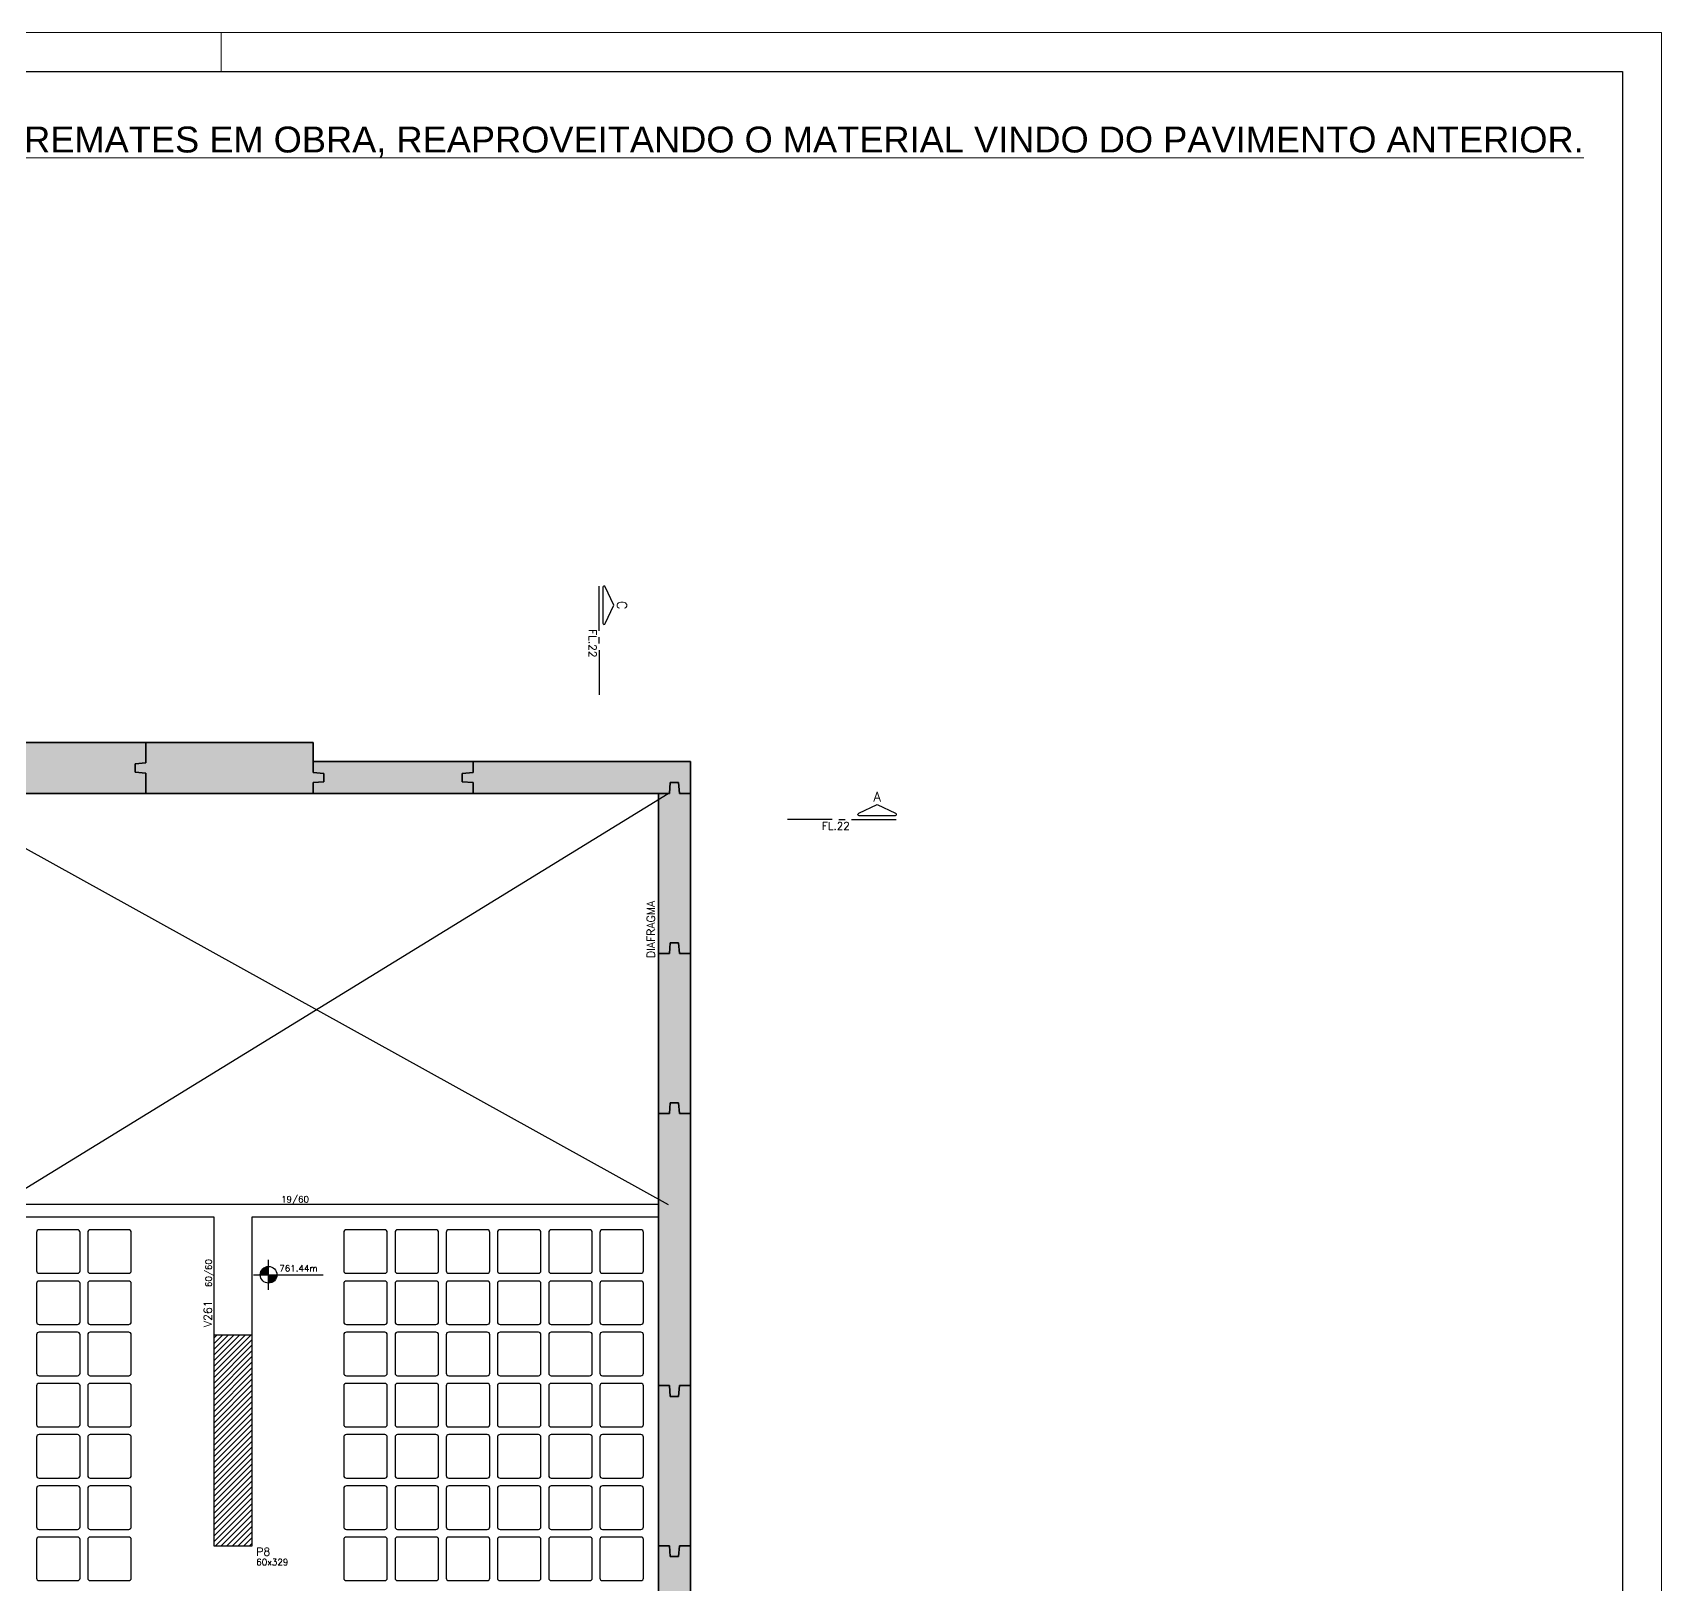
# Model space of a CAD drawing. Header units: millimetres. Extents: x 1860 to 8661, y -614 to 3837.
# Drawn here: x 6117 to 8661, y 1413 to 3837 of the extents above; entities that cross this region are included whole.
import ezdxf
from ezdxf.enums import TextEntityAlignment as Align

# ---------------------------------------------------------------- set-up
doc = ezdxf.new("R2010")
doc.units = ezdxf.units.MM
for name, color, linetype in [('251', 5, 'Continuous'), ('F-CORTE-INDICAÇÃO', 4, 'Continuous'), ('F-CUBETA', 1, 'Continuous'), ('F-NÍVEL-PLANTA', 2, 'Continuous'), ('F-PARC-NOME', 4, 'Continuous'), ('F-PILARES-DIM', 172, 'Continuous'), ('F-PILARES-NOME', 170, 'Continuous'), ('F-SOLIDO-EST', 252, 'Continuous'), ('F-TEXTO', 6, 'Continuous'), ('F-VIGAS', 3, 'Continuous'), ('F-VIGAS-DIM', 2, 'Continuous'), ('F-VIGAS-NOME', 4, 'Continuous'), ('Pilares', 5, 'Continuous'), ('VIGA', 3, 'Continuous'), ('Vázio', 240, 'Continuous')]:
    doc.layers.add(name, color=color, linetype=linetype)
doc.layers.add('CARIMBO', color=255, linetype='Continuous', lineweight=9)
doc.layers.add('FOLHA', color=255, linetype='Continuous', lineweight=5)
doc.styles.add('ARIAL', font='arial.ttf')
doc.styles.add('MCP', font='romans.shx')
doc.styles.add('ROMANS', font='romans.shx')

# ---------------------------------------------------------------- blocks, each defined once
blk = doc.blocks.new('_VAONER063650636500869008690')
at = {"layer": '251', "color": 1}
for p, q in [((-34, 30), (-34, -30)), ((30, 34), (-30, 34)), ((34, -30), (34, 30)), ((-30, -34), (30, -34))]:
    blk.add_line(p, q, dxfattribs=at)
for centre, start, end in [((-30, 30), 90, 180), ((30, 30), 0, 90), ((-30, -30), 180, 270), ((30, -30), 270, 0)]:
    blk.add_arc(centre, 4, start, end, dxfattribs=at)
blk = doc.blocks.new('Nível - Planta')
at = {"layer": 'F-NÍVEL-PLANTA'}
h = blk.add_hatch(color=71, dxfattribs=at)
h.paths.add_polyline_path([(0, 0), (0, 0.26, 0.414214), (-0.26, 0)])
h.paths.add_polyline_path([(0.26, 0), (0, 0), (0, -0.26, 0.414214)])
for p, q in [((-0.469, 0), (1.704, 0)), ((0, -0.469), (0, 0.469))]:
    blk.add_line(p, q, dxfattribs=at)
blk.add_circle((0, 0), 0.26, dxfattribs=at)
at = {"layer": 'F-TEXTO', "color": 3, "style": 'MCP'}
blk.add_attdef('NÍVEL', (0.333, 0.102), '', height=0.2, dxfattribs=at)
blk = doc.blocks.new('*U673')
at = {"layer": 'F-CORTE-INDICAÇÃO'}
for p, q in [((70, 0), (0, 0)), ((80, 0), (90, 0)), ((100, 0), (170, 0))]:
    blk.add_line(p, q, dxfattribs=at)
blk.add_lwpolyline([(112, 6, -0.802585), (111.2, 9.8), (140, 23.3), (168.8, 9.8, -0.802585), (168, 6)], format="xyb", close=True, dxfattribs=at)
at = {"layer": 'F-CORTE-INDICAÇÃO', "style": 'ROMANS'}
blk.add_attdef('CORTE', text='', height=15, dxfattribs=at).set_placement((140, 35.8), align=Align.MIDDLE_CENTER)
at = {"layer": 'F-CORTE-INDICAÇÃO', "color": 2, "style": 'ROMANS'}
blk.add_attdef('FOLHA', text='', height=12, dxfattribs=at).set_placement((75.6, -10), align=Align.MIDDLE_CENTER)
blk = doc.blocks.new('*U21')
at = {"layer": 'F-CORTE-INDICAÇÃO'}
for p, q in [((70, 0), (0, 0)), ((80, 0), (90, 0)), ((100, 0), (170, 0))]:
    blk.add_line(p, q, dxfattribs=at)
blk.add_lwpolyline([(112, 6, -0.802585), (111.2, 9.8), (140, 23.3), (168.8, 9.8, -0.802585), (168, 6)], format="xyb", close=True, dxfattribs=at)
at = {"layer": 'F-CORTE-INDICAÇÃO', "style": 'ROMANS'}
blk.add_attdef('CORTE', text='', height=15, dxfattribs=at).set_placement((140, 35.8), align=Align.MIDDLE_CENTER)
at = {"layer": 'F-CORTE-INDICAÇÃO', "color": 2, "style": 'ROMANS'}
blk.add_attdef('FOLHA', text='', height=12, dxfattribs=at).set_placement((80.5, -10), align=Align.MIDDLE_CENTER)

msp = doc.modelspace()

# ---------------------------------------------------------------- hatches: boundary and pattern name
at = {"layer": 'F-SOLIDO-EST'}
h = msp.add_hatch(color=256, dxfattribs=at)
h.dxf.hatch_style = 1
h.paths.add_polyline_path([(6277.45, 2695.08), (6294.45, 2696.58), (6294.45, 2728.58), (6044.45, 2728.58), (6044.45, 2696.58), (6061.45, 2695.08), (6061.45, 2682.08), (6044.45, 2680.58), (6044.45, 2648.58), (6294.45, 2648.58), (6294.45, 2680.58), (6277.45, 2682.08)])
h = msp.add_hatch(color=256, dxfattribs=at)
h.dxf.hatch_style = 1
h.paths.add_polyline_path([(6555.45, 2728.58), (6294.45, 2728.58), (6294.45, 2696.58), (6277.45, 2695.08), (6277.45, 2682.08), (6294.45, 2680.58), (6294.45, 2648.58), (6555.45, 2648.58), (6555.45, 2665.58), (6572.45, 2667.08), (6572.45, 2680.08), (6555.45, 2681.58), (6555.45, 2698.58)])
h = msp.add_hatch(color=256, dxfattribs=at)
h.dxf.hatch_style = 1
h.paths.add_polyline_path([(6805.45, 2698.58), (6555.45, 2698.58), (6555.45, 2681.58), (6572.45, 2680.08), (6572.45, 2667.08), (6555.45, 2665.58), (6555.45, 2648.58), (6805.45, 2648.58), (6805.45, 2665.58), (6788.45, 2667.08), (6788.45, 2680.08), (6805.45, 2681.58)])
h = msp.add_hatch(color=256, dxfattribs=at)
h.dxf.hatch_style = 1
h.paths.add_polyline_path([(7144.95, 2698.58), (6805.45, 2698.58), (6805.45, 2681.58), (6788.45, 2680.08), (6788.45, 2667.08), (6805.45, 2665.58), (6805.45, 2648.58), (7111.95, 2648.58), (7113.45, 2665.58), (7126.45, 2665.58), (7127.95, 2648.58), (7144.95, 2648.58)])
h = msp.add_hatch(color=256, dxfattribs=at)
h.dxf.hatch_style = 1
h.paths.add_polyline_path([(7144.95, 2648.58), (7127.95, 2648.58), (7126.45, 2665.58), (7113.45, 2665.58), (7111.95, 2648.58), (7094.95, 2648.58), (7094.95, 2398.58), (7111.95, 2398.58), (7113.45, 2415.58), (7126.45, 2415.58), (7127.95, 2398.58), (7144.95, 2398.58)])
h = msp.add_hatch(color=256, dxfattribs=at)
h.dxf.hatch_style = 1
h.paths.add_polyline_path([(7144.95, 2398.58), (7127.95, 2398.58), (7126.45, 2415.58), (7113.45, 2415.58), (7111.95, 2398.58), (7094.95, 2398.58), (7094.95, 2148.58), (7111.95, 2148.58), (7113.45, 2165.58), (7126.45, 2165.58), (7127.95, 2148.58), (7144.95, 2148.58)])
h = msp.add_hatch(color=256, dxfattribs=at)
h.dxf.hatch_style = 1
h.paths.add_polyline_path([(7144.95, 2148.58), (7127.95, 2148.58), (7126.45, 2165.58), (7113.45, 2165.58), (7111.95, 2148.58), (7094.95, 2148.58), (7094.95, 1723.58), (7111.95, 1723.58), (7113.45, 1706.58), (7126.45, 1706.58), (7127.95, 1723.58), (7144.95, 1723.58)])
h = msp.add_hatch(color=256, dxfattribs=at)
h.dxf.hatch_style = 1
h.paths.add_polyline_path([(7144.95, 1723.58), (7127.95, 1723.58), (7126.45, 1706.58), (7113.45, 1706.58), (7111.95, 1723.58), (7094.95, 1723.58), (7094.95, 1473.58), (7111.95, 1473.58), (7113.45, 1456.58), (7126.45, 1456.58), (7127.95, 1473.58), (7144.95, 1473.58)])
h = msp.add_hatch(color=256, dxfattribs=at)
h.dxf.hatch_style = 1
h.paths.add_polyline_path([(7144.95, 1473.58), (7127.95, 1473.58), (7126.45, 1456.58), (7113.45, 1456.58), (7111.95, 1473.58), (7094.95, 1473.58), (7094.95, 1223.58), (7111.95, 1223.58), (7113.45, 1206.58), (7126.45, 1206.58), (7127.95, 1223.58), (7144.95, 1223.58)])
at = {"layer": 'Pilares', "linetype": 'Continuous'}
h = msp.add_hatch(dxfattribs=at)
h.set_pattern_fill('ANSI31', color=256, scale=50, style=0)
h.set_pattern_definition([(45, (3860.447, 999.075), (-4.419417, 4.419417), [])])
h.paths.add_polyline_path([(6400.45, 1473.58), (6460.45, 1473.58), (6460.45, 1802.58), (6400.45, 1802.58)], flags=16)

# ---------------------------------------------------------------- linework, layer by layer
at = {"color": 30}
for p, q in [((2012.11, 3776.4), (8600.49, 3776.4)), ((8600.49, 3776.4), (8600.49, -552.63))]:
    msp.add_line(p, q, dxfattribs=at)
at = {"layer": 'F-VIGAS'}
for p, q in [((6294.45, 2728.58), (6044.45, 2728.58)), ((6044.45, 2728.58), (6294.45, 2728.58)), ((6555.45, 2728.58), (6294.45, 2728.58)), ((6294.45, 2728.58), (6294.45, 2696.58)), ((6294.45, 2696.58), (6294.45, 2728.58)), ((6294.45, 2728.58), (6555.45, 2728.58)), ((6294.45, 2696.58), (6294.45, 2728.58)), ((6294.45, 2728.58), (6294.45, 2696.58)), ((6555.45, 2681.58), (6555.45, 2728.58)), ((6555.45, 2728.58), (6555.45, 2681.58)), ((6805.45, 2698.58), (6555.45, 2698.58)), ((6555.45, 2698.58), (6555.45, 2681.58)), ((6555.45, 2681.58), (6555.45, 2698.58)), ((6555.45, 2698.58), (6805.45, 2698.58)), ((7144.95, 2698.58), (6805.45, 2698.58)), ((6805.45, 2698.58), (6805.45, 2681.58)), ((6805.45, 2681.58), (6805.45, 2698.58)), ((6805.45, 2698.58), (7144.95, 2698.58)), ((6805.45, 2681.58), (6805.45, 2698.58)), ((6805.45, 2698.58), (6805.45, 2681.58)), ((7144.95, 2648.58), (7144.95, 2698.58)), ((7144.95, 2698.58), (7144.95, 2648.58)), ((6294.45, 2696.58), (6277.45, 2695.08)), ((6277.45, 2695.08), (6294.45, 2696.58)), ((6277.45, 2695.08), (6294.45, 2696.58)), ((6294.45, 2696.58), (6277.45, 2695.08)), ((6277.45, 2695.08), (6277.45, 2682.08)), ((6277.45, 2682.08), (6277.45, 2695.08)), ((6277.45, 2682.08), (6277.45, 2695.08)), ((6277.45, 2695.08), (6277.45, 2682.08)), ((6277.45, 2682.08), (6294.45, 2680.58)), ((6294.45, 2680.58), (6277.45, 2682.08)), ((6294.45, 2680.58), (6277.45, 2682.08)), ((6277.45, 2682.08), (6294.45, 2680.58)), ((6294.45, 2680.58), (6294.45, 2648.58)), ((6294.45, 2648.58), (6294.45, 2680.58)), ((6294.45, 2648.58), (6294.45, 2680.58)), ((6294.45, 2680.58), (6294.45, 2648.58)), ((6572.45, 2680.08), (6555.45, 2681.58)), ((6555.45, 2681.58), (6572.45, 2680.08)), ((6555.45, 2681.58), (6572.45, 2680.08)), ((6572.45, 2680.08), (6555.45, 2681.58)), ((6572.45, 2667.08), (6572.45, 2680.08)), ((6572.45, 2680.08), (6572.45, 2667.08)), ((6572.45, 2680.08), (6572.45, 2667.08)), ((6572.45, 2667.08), (6572.45, 2680.08)), ((6805.45, 2681.58), (6788.45, 2680.08)), ((6788.45, 2680.08), (6805.45, 2681.58)), ((6788.45, 2680.08), (6805.45, 2681.58)), ((6805.45, 2681.58), (6788.45, 2680.08)), ((6788.45, 2680.08), (6788.45, 2667.08)), ((6788.45, 2667.08), (6788.45, 2680.08)), ((6788.45, 2667.08), (6788.45, 2680.08)), ((6788.45, 2680.08), (6788.45, 2667.08)), ((6044.45, 2648.58), (6294.45, 2648.58)), ((6294.45, 2648.58), (6044.45, 2648.58)), ((6294.45, 2648.58), (6555.45, 2648.58)), ((6555.45, 2648.58), (6294.45, 2648.58)), ((6555.45, 2665.58), (6572.45, 2667.08)), ((6572.45, 2667.08), (6555.45, 2665.58)), ((6572.45, 2667.08), (6555.45, 2665.58)), ((6555.45, 2665.58), (6572.45, 2667.08)), ((6555.45, 2648.58), (6555.45, 2665.58)), ((6555.45, 2665.58), (6555.45, 2648.58)), ((6555.45, 2665.58), (6555.45, 2648.58)), ((6555.45, 2648.58), (6555.45, 2665.58)), ((6555.45, 2648.58), (6805.45, 2648.58)), ((6805.45, 2648.58), (6555.45, 2648.58)), ((6788.45, 2667.08), (6805.45, 2665.58)), ((6805.45, 2665.58), (6788.45, 2667.08)), ((6805.45, 2665.58), (6788.45, 2667.08)), ((6788.45, 2667.08), (6805.45, 2665.58)), ((6805.45, 2665.58), (6805.45, 2648.58)), ((6805.45, 2648.58), (6805.45, 2665.58)), ((6805.45, 2648.58), (6805.45, 2665.58)), ((6805.45, 2665.58), (6805.45, 2648.58)), ((6805.45, 2648.58), (7111.95, 2648.58)), ((7111.95, 2648.58), (6805.45, 2648.58)), ((7111.95, 2648.58), (7094.95, 2648.58)), ((7094.95, 2648.58), (7094.95, 2398.58)), ((7094.95, 2398.58), (7094.95, 2648.58)), ((7094.95, 2648.58), (7111.95, 2648.58)), ((7113.45, 2665.58), (7111.95, 2648.58)), ((7111.95, 2648.58), (7113.45, 2665.58)), ((7111.95, 2648.58), (7113.45, 2665.58)), ((7113.45, 2665.58), (7111.95, 2648.58)), ((7126.45, 2665.58), (7113.45, 2665.58)), ((7113.45, 2665.58), (7126.45, 2665.58)), ((7113.45, 2665.58), (7126.45, 2665.58)), ((7126.45, 2665.58), (7113.45, 2665.58)), ((7127.95, 2648.58), (7126.45, 2665.58)), ((7126.45, 2665.58), (7127.95, 2648.58)), ((7126.45, 2665.58), (7127.95, 2648.58)), ((7127.95, 2648.58), (7126.45, 2665.58)), ((7144.95, 2648.58), (7127.95, 2648.58)), ((7127.95, 2648.58), (7144.95, 2648.58)), ((7127.95, 2648.58), (7144.95, 2648.58)), ((7144.95, 2648.58), (7127.95, 2648.58)), ((7144.95, 2398.58), (7144.95, 2648.58)), ((7144.95, 2648.58), (7144.95, 2398.58)), ((7094.95, 2398.58), (7111.95, 2398.58)), ((7111.95, 2398.58), (7094.95, 2398.58)), ((7111.95, 2398.58), (7094.95, 2398.58)), ((7094.95, 2398.58), (7094.95, 2148.58)), ((7094.95, 2148.58), (7094.95, 2398.58)), ((7094.95, 2398.58), (7111.95, 2398.58)), ((7111.95, 2398.58), (7113.45, 2415.58)), ((7113.45, 2415.58), (7111.95, 2398.58)), ((7113.45, 2415.58), (7111.95, 2398.58)), ((7111.95, 2398.58), (7113.45, 2415.58)), ((7113.45, 2415.58), (7126.45, 2415.58)), ((7126.45, 2415.58), (7113.45, 2415.58)), ((7126.45, 2415.58), (7113.45, 2415.58)), ((7113.45, 2415.58), (7126.45, 2415.58)), ((7126.45, 2415.58), (7127.95, 2398.58)), ((7127.95, 2398.58), (7126.45, 2415.58)), ((7127.95, 2398.58), (7126.45, 2415.58)), ((7126.45, 2415.58), (7127.95, 2398.58)), ((7127.95, 2398.58), (7144.95, 2398.58)), ((7144.95, 2398.58), (7127.95, 2398.58)), ((7144.95, 2398.58), (7127.95, 2398.58)), ((7127.95, 2398.58), (7144.95, 2398.58)), ((7144.95, 2148.58), (7144.95, 2398.58)), ((7144.95, 2398.58), (7144.95, 2148.58)), ((7111.95, 2148.58), (7113.45, 2165.58)), ((7113.45, 2165.58), (7111.95, 2148.58)), ((7113.45, 2165.58), (7111.95, 2148.58)), ((7111.95, 2148.58), (7113.45, 2165.58)), ((7113.45, 2165.58), (7126.45, 2165.58)), ((7126.45, 2165.58), (7113.45, 2165.58)), ((7126.45, 2165.58), (7113.45, 2165.58)), ((7113.45, 2165.58), (7126.45, 2165.58)), ((7126.45, 2165.58), (7127.95, 2148.58)), ((7127.95, 2148.58), (7126.45, 2165.58)), ((7127.95, 2148.58), (7126.45, 2165.58)), ((7126.45, 2165.58), (7127.95, 2148.58)), ((7094.95, 2148.58), (7111.95, 2148.58)), ((7111.95, 2148.58), (7094.95, 2148.58)), ((7111.95, 2148.58), (7094.95, 2148.58)), ((7094.95, 2148.58), (7094.95, 1723.58)), ((7094.95, 1723.58), (7094.95, 2148.58)), ((7094.95, 2148.58), (7111.95, 2148.58)), ((7127.95, 2148.58), (7144.95, 2148.58)), ((7144.95, 2148.58), (7127.95, 2148.58)), ((7144.95, 2148.58), (7127.95, 2148.58)), ((7127.95, 2148.58), (7144.95, 2148.58)), ((7144.95, 1723.58), (7144.95, 2148.58)), ((7144.95, 2148.58), (7144.95, 1723.58)), ((7094.95, 1723.58), (7111.95, 1723.58)), ((7111.95, 1723.58), (7094.95, 1723.58)), ((7111.95, 1723.58), (7094.95, 1723.58)), ((7094.95, 1723.58), (7094.95, 1473.58)), ((7094.95, 1473.58), (7094.95, 1723.58)), ((7094.95, 1723.58), (7111.95, 1723.58)), ((7111.95, 1723.58), (7113.45, 1706.58)), ((7113.45, 1706.58), (7111.95, 1723.58)), ((7113.45, 1706.58), (7111.95, 1723.58)), ((7111.95, 1723.58), (7113.45, 1706.58)), ((7113.45, 1706.58), (7126.45, 1706.58)), ((7126.45, 1706.58), (7113.45, 1706.58)), ((7126.45, 1706.58), (7113.45, 1706.58)), ((7113.45, 1706.58), (7126.45, 1706.58)), ((7126.45, 1706.58), (7127.95, 1723.58)), ((7127.95, 1723.58), (7126.45, 1706.58)), ((7127.95, 1723.58), (7126.45, 1706.58)), ((7126.45, 1706.58), (7127.95, 1723.58)), ((7127.95, 1723.58), (7144.95, 1723.58)), ((7144.95, 1723.58), (7127.95, 1723.58)), ((7144.95, 1723.58), (7127.95, 1723.58)), ((7127.95, 1723.58), (7144.95, 1723.58)), ((7144.95, 1473.58), (7144.95, 1723.58)), ((7144.95, 1723.58), (7144.95, 1473.58)), ((7111.95, 1473.58), (7094.95, 1473.58)), ((7094.95, 1473.58), (7094.95, 1223.58)), ((7094.95, 1223.58), (7094.95, 1473.58)), ((7094.95, 1473.58), (7111.95, 1473.58)), ((7094.95, 1473.58), (7111.95, 1473.58)), ((7111.95, 1473.58), (7094.95, 1473.58)), ((7113.45, 1456.58), (7111.95, 1473.58)), ((7111.95, 1473.58), (7113.45, 1456.58)), ((7111.95, 1473.58), (7113.45, 1456.58)), ((7113.45, 1456.58), (7111.95, 1473.58)), ((7126.45, 1456.58), (7113.45, 1456.58)), ((7113.45, 1456.58), (7126.45, 1456.58)), ((7113.45, 1456.58), (7126.45, 1456.58)), ((7126.45, 1456.58), (7113.45, 1456.58)), ((7127.95, 1473.58), (7126.45, 1456.58)), ((7126.45, 1456.58), (7127.95, 1473.58)), ((7126.45, 1456.58), (7127.95, 1473.58)), ((7127.95, 1473.58), (7126.45, 1456.58)), ((7144.95, 1473.58), (7127.95, 1473.58)), ((7127.95, 1473.58), (7144.95, 1473.58)), ((7127.95, 1473.58), (7144.95, 1473.58)), ((7144.95, 1473.58), (7127.95, 1473.58)), ((7144.95, 1223.58), (7144.95, 1473.58)), ((7144.95, 1473.58), (7144.95, 1223.58))]:
    msp.add_line(p, q, dxfattribs=at)
at = {"layer": 'FOLHA'}
for p, q in [((1859.7, 3837.36), (8661.45, 3837.36)), ((6411.88, 3837.36), (6411.88, 3776.4)), ((8661.45, 3837.36), (8661.45, -613.6))]:
    msp.add_line(p, q, dxfattribs=at)
at = {"layer": 'Pilares', "linetype": 'Continuous'}
msp.add_lwpolyline([(6400.45, 1473.58), (6460.45, 1473.58), (6460.45, 1802.58), (6400.45, 1802.58), (6400.45, 1473.58)], dxfattribs=at)
at = {"layer": 'VIGA'}
for points in [[(6430.45, 2006.58), (5949.45, 2006.58)], [(5949.45, 1987.58), (6400.45, 1987.58)], [(6400.45, 1987.58), (6400.45, 1802.58)], [(7094.95, 2006.58), (6430.45, 2006.58)], [(6460.45, 1987.58), (7094.95, 1987.58)], [(6460.45, 1802.58), (6460.45, 1987.58)]]:
    msp.add_lwpolyline(points, dxfattribs=at)
at = {"layer": 'Vázio'}
for p, q in [((5951.19, 2648.58), (7109.95, 2006.58)), ((6064.8, 2006.58), (7109.95, 2648.58))]:
    msp.add_line(p, q, dxfattribs=at)

# ---------------------------------------------------------------- block references
at = {"layer": 'F-CORTE-INDICAÇÃO', "linetype": 'Continuous'}
ref = msp.add_blockref('*U21', (7002.1, 2802.79), dxfattribs=dict(at, xscale=-1, rotation=270))
ref.add_attrib('FOLHA', 'FL.22', dxfattribs={"color": 2, "height": 12, "rotation": 270, "style": 'ROMANS'}).set_placement((6992.1, 2883.24), align=Align.MIDDLE_CENTER)
ref.add_attrib('CORTE', 'C', dxfattribs={"height": 15, "rotation": 270, "style": 'ROMANS'}).set_placement((7037.86, 2942.79), align=Align.MIDDLE_CENTER)
msp.add_blockref('*U673', (7296.43, 2607.99), dxfattribs=at).add_auto_attribs({'FOLHA': 'FL.22', 'CORTE': 'A'})
at = {"layer": 'F-CUBETA'}
for p in [(6157.45, 1933.08), (6237.45, 1933.08), (6637.45, 1933.08), (6717.45, 1933.08), (6797.45, 1933.08), (6877.45, 1933.08), (6957.45, 1933.08), (7037.45, 1933.08), (6157.45, 1853.08), (6237.45, 1853.08), (6637.45, 1853.08), (6717.45, 1853.08), (6797.45, 1853.08), (6877.45, 1853.08), (6957.45, 1853.08), (7037.45, 1853.08), (6157.45, 1773.08), (6237.45, 1773.08), (6637.45, 1773.08), (6717.45, 1773.08), (6797.45, 1773.08), (6877.45, 1773.08), (6957.45, 1773.08), (7037.45, 1773.08), (6157.45, 1693.08), (6237.45, 1693.08), (6637.45, 1693.08), (6717.45, 1693.08), (6797.45, 1693.08), (6877.45, 1693.08), (6957.45, 1693.08), (7037.45, 1693.08), (6157.45, 1613.08), (6237.45, 1613.08), (6637.45, 1613.08), (6717.45, 1613.08), (6797.45, 1613.08), (6877.45, 1613.08), (6957.45, 1613.08), (7037.45, 1613.08), (6157.45, 1533.08), (6237.45, 1533.08), (6637.45, 1533.08), (6717.45, 1533.08), (6797.45, 1533.08), (6877.45, 1533.08), (6957.45, 1533.08), (7037.45, 1533.08), (6157.45, 1453.08), (6237.45, 1453.08), (6637.45, 1453.08), (6717.45, 1453.08), (6797.45, 1453.08), (6877.45, 1453.08), (6957.45, 1453.08), (7037.45, 1453.08)]:
    msp.add_blockref('_VAONER063650636500869008690', p, dxfattribs=at)
at = {"layer": 'F-NÍVEL-PLANTA', "linetype": 'Continuous', "xscale": 50, "yscale": 50, "zscale": 50}
msp.add_blockref('Nível - Planta', (6486.02, 1896.76), dxfattribs=at).add_auto_attribs({'NÍVEL': '761.44m'})

# ---------------------------------------------------------------- texts
at = {"layer": 'CARIMBO', "style": 'ARIAL'}
msp.add_text('%%UNOTAS: PREVISTO O AJUSTE DOS ARREMATES EM OBRA, REAPROVEITANDO O MATERIAL VINDO DO PAVIMENTO ANTERIOR.', height=40.49795, dxfattribs=at).set_placement((5066.91, 3650.03))
at = {"layer": 'F-PARC-NOME', "style": 'MCP'}
msp.add_text('DIAFRAGMA', height=12.5, rotation=90, dxfattribs=at).set_placement((7089.45, 2391.47))
at = {"layer": 'F-PILARES-DIM', "linetype": 'Continuous', "style": 'MCP'}
msp.add_text('60x329', height=10, dxfattribs=at).set_placement((6466.7, 1442.95))
at = {"layer": 'F-PILARES-NOME', "linetype": 'Continuous', "style": 'MCP'}
msp.add_text('P8', height=12.5, dxfattribs=at).set_placement((6466.7, 1457.95))
at = {"layer": 'F-VIGAS-DIM', "linetype": 'Continuous', "style": 'MCP'}
msp.add_text('19/60', height=10, dxfattribs=at).set_placement((6505.45, 2009.7))
msp.add_text('60/60', height=10, rotation=90, dxfattribs=at).set_placement((6397.32, 1877.58))
at = {"layer": 'F-VIGAS-NOME', "linetype": 'Continuous', "style": 'MCP'}
msp.add_text('V261', height=12.5, rotation=90, dxfattribs=at).set_placement((6397.32, 1815.08))

doc.saveas('drawing.dxf')
